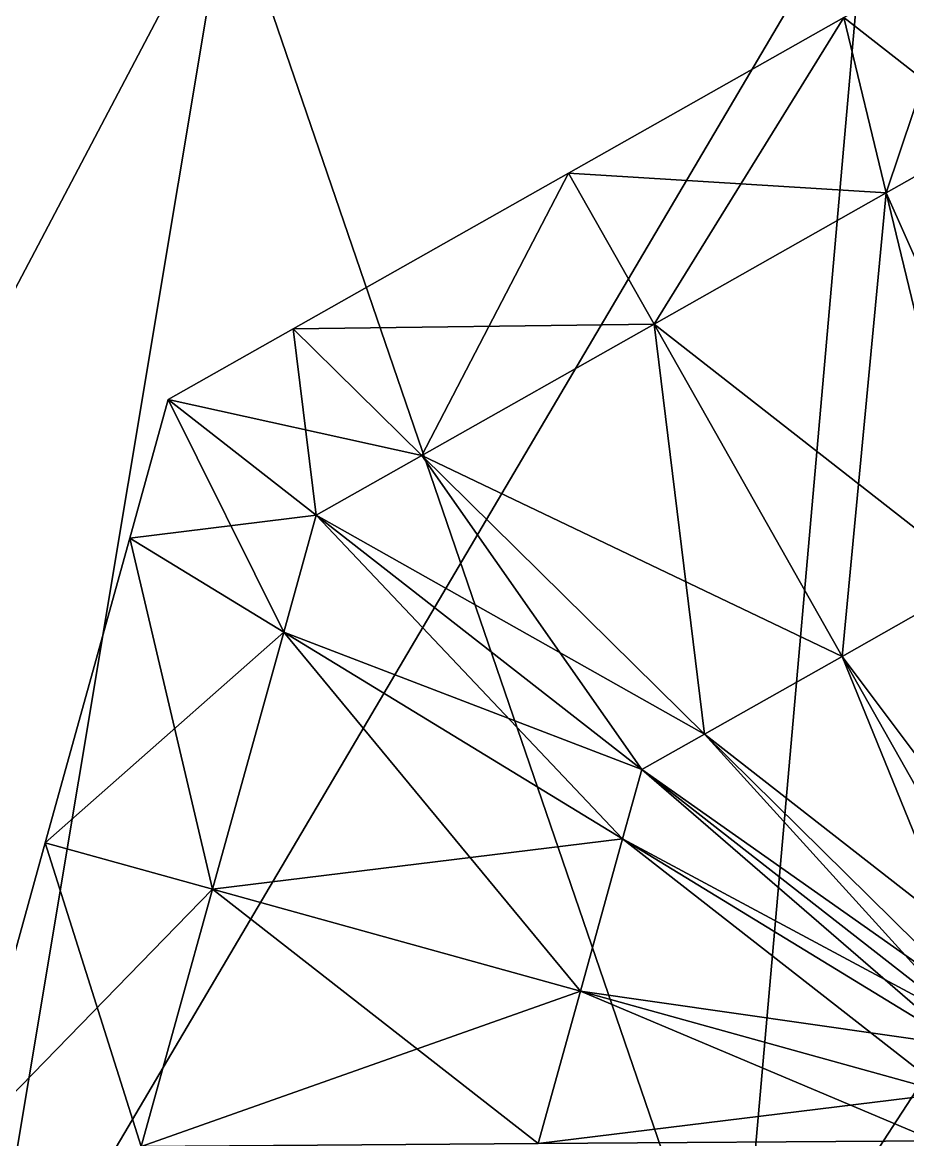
# Model space of a CAD drawing. Header units: metres. Extents: x -1.27 to 1.27, y -2.5 to 2.56.
# Drawn here: x -1.1256 to -1.0221, y 1.4634 to 1.5942 of the extents above; entities that cross this region are included whole.
import ezdxf

# ---------------------------------------------------------------- set-up
doc = ezdxf.new("R2010")
doc.units = ezdxf.units.M

msp = doc.modelspace()

# ---------------------------------------------------------------- linework, layer by layer
at = {"layer": 'Crystal 6'}
for points in [[(-1.02457, 1.57422, 0.48727), (-1.02954, 1.59473, 0.4775), (-1.0149, 1.60302, 0.4775)], [(-1.02954, 1.59473, 0.3525), (-1.01222, 1.58121, 0.34273), (-1.0149, 1.60302, 0.3525)], [(-1.02457, 1.57422, 0.48727), (-1.0149, 1.60302, 0.4775), (-1.01222, 1.58121, 0.48727)], [(-1.05174, 1.55885, 0.48727), (-1.06174, 1.57652, 0.4775), (-1.02954, 1.59473, 0.4775)], [(-1.06174, 1.57652, 0.4775), (-1.02954, 1.59473, 0.45797), (-1.02954, 1.59473, 0.4775)], [(-1.06174, 1.57652, 0.4775), (-1.06174, 1.57652, 0.45797), (-1.02954, 1.59473, 0.45797)], [(-1.06174, 1.57652, 0.45797), (-1.02954, 1.59473, 0.415), (-1.02954, 1.59473, 0.45797)], [(-1.06174, 1.57652, 0.45797), (-1.06174, 1.57652, 0.415), (-1.02954, 1.59473, 0.415)], [(-1.06174, 1.57652, 0.415), (-1.02954, 1.59473, 0.37203), (-1.02954, 1.59473, 0.415)], [(-1.06174, 1.57652, 0.415), (-1.06174, 1.57652, 0.37203), (-1.02954, 1.59473, 0.37203)], [(-1.06174, 1.57652, 0.37203), (-1.02954, 1.59473, 0.3525), (-1.02954, 1.59473, 0.37203)], [(-1.06174, 1.57652, 0.37203), (-1.06174, 1.57652, 0.3525), (-1.02954, 1.59473, 0.3525)], [(-1.06174, 1.57652, 0.3525), (-1.02457, 1.57422, 0.34273), (-1.02954, 1.59473, 0.3525)], [(-1.05174, 1.55885, 0.48727), (-1.02954, 1.59473, 0.4775), (-1.02457, 1.57422, 0.48727)], [(-1.02954, 1.59473, 0.3525), (-1.02457, 1.57422, 0.34273), (-1.01222, 1.58121, 0.34273)], [(-1.01365, 1.52909, 0.50875), (-1.02457, 1.57422, 0.48727), (-1.01222, 1.58121, 0.48727)], [(-1.02457, 1.57422, 0.34273), (-1.00633, 1.53323, 0.32125), (-1.01222, 1.58121, 0.34273)], [(-1.07891, 1.54348, 0.48727), (-1.09394, 1.5583, 0.4775), (-1.06174, 1.57652, 0.4775)], [(-1.09394, 1.5583, 0.4775), (-1.06174, 1.57652, 0.45797), (-1.06174, 1.57652, 0.4775)], [(-1.09394, 1.5583, 0.4775), (-1.09394, 1.5583, 0.45797), (-1.06174, 1.57652, 0.45797)], [(-1.09394, 1.5583, 0.45797), (-1.06174, 1.57652, 0.415), (-1.06174, 1.57652, 0.45797)], [(-1.09394, 1.5583, 0.45797), (-1.09394, 1.5583, 0.415), (-1.06174, 1.57652, 0.415)], [(-1.09394, 1.5583, 0.415), (-1.06174, 1.57652, 0.37203), (-1.06174, 1.57652, 0.415)], [(-1.09394, 1.5583, 0.415), (-1.09394, 1.5583, 0.37203), (-1.06174, 1.57652, 0.37203)], [(-1.09394, 1.5583, 0.37203), (-1.06174, 1.57652, 0.3525), (-1.06174, 1.57652, 0.37203)], [(-1.09394, 1.5583, 0.37203), (-1.09394, 1.5583, 0.3525), (-1.06174, 1.57652, 0.3525)], [(-1.09394, 1.5583, 0.3525), (-1.05174, 1.55885, 0.34273), (-1.06174, 1.57652, 0.3525)], [(-1.07891, 1.54348, 0.48727), (-1.06174, 1.57652, 0.4775), (-1.05174, 1.55885, 0.48727)], [(-1.06174, 1.57652, 0.3525), (-1.05174, 1.55885, 0.34273), (-1.02457, 1.57422, 0.34273)], [(-1.02975, 1.51998, 0.50875), (-1.05174, 1.55885, 0.48727), (-1.02457, 1.57422, 0.48727)], [(-1.05174, 1.55885, 0.34273), (-1.01365, 1.52909, 0.32125), (-1.02457, 1.57422, 0.34273)], [(-1.02975, 1.51998, 0.50875), (-1.02457, 1.57422, 0.48727), (-1.01365, 1.52909, 0.50875)], [(-1.02457, 1.57422, 0.34273), (-1.01365, 1.52909, 0.32125), (-1.00633, 1.53323, 0.32125)], [(-1.09126, 1.53649, 0.48727), (-1.10858, 1.55002, 0.4775), (-1.09394, 1.5583, 0.4775)], [(-1.10858, 1.55002, 0.4775), (-1.09394, 1.5583, 0.45797), (-1.09394, 1.5583, 0.4775)], [(-1.10858, 1.55002, 0.4775), (-1.10858, 1.55002, 0.45797), (-1.09394, 1.5583, 0.45797)], [(-1.10858, 1.55002, 0.45797), (-1.09394, 1.5583, 0.415), (-1.09394, 1.5583, 0.45797)], [(-1.10858, 1.55002, 0.45797), (-1.10858, 1.55002, 0.415), (-1.09394, 1.5583, 0.415)], [(-1.10858, 1.55002, 0.415), (-1.09394, 1.5583, 0.37203), (-1.09394, 1.5583, 0.415)], [(-1.10858, 1.55002, 0.415), (-1.10858, 1.55002, 0.37203), (-1.09394, 1.5583, 0.37203)], [(-1.10858, 1.55002, 0.37203), (-1.09394, 1.5583, 0.3525), (-1.09394, 1.5583, 0.37203)], [(-1.10858, 1.55002, 0.37203), (-1.10858, 1.55002, 0.3525), (-1.09394, 1.5583, 0.3525)], [(-1.10858, 1.55002, 0.3525), (-1.07891, 1.54348, 0.34273), (-1.09394, 1.5583, 0.3525)], [(-1.09394, 1.5583, 0.3525), (-1.07891, 1.54348, 0.34273), (-1.05174, 1.55885, 0.34273)], [(-1.09126, 1.53649, 0.48727), (-1.09394, 1.5583, 0.4775), (-1.07891, 1.54348, 0.48727)], [(-1.04585, 1.51087, 0.50875), (-1.07891, 1.54348, 0.48727), (-1.05174, 1.55885, 0.48727)], [(-1.07891, 1.54348, 0.34273), (-1.02975, 1.51998, 0.32125), (-1.05174, 1.55885, 0.34273)], [(-1.04585, 1.51087, 0.50875), (-1.05174, 1.55885, 0.48727), (-1.02975, 1.51998, 0.50875)], [(-1.05174, 1.55885, 0.34273), (-1.02975, 1.51998, 0.32125), (-1.01365, 1.52909, 0.32125)], [(-1.09506, 1.52282, 0.48727), (-1.11307, 1.53381, 0.4775), (-1.10858, 1.55002, 0.4775)], [(-1.11307, 1.53381, 0.4775), (-1.10858, 1.55002, 0.45797), (-1.10858, 1.55002, 0.4775)], [(-1.11307, 1.53381, 0.4775), (-1.11307, 1.53381, 0.45797), (-1.10858, 1.55002, 0.45797)], [(-1.11307, 1.53381, 0.45797), (-1.10858, 1.55002, 0.415), (-1.10858, 1.55002, 0.45797)], [(-1.11307, 1.53381, 0.45797), (-1.11307, 1.53381, 0.415), (-1.10858, 1.55002, 0.415)], [(-1.11307, 1.53381, 0.415), (-1.10858, 1.55002, 0.37203), (-1.10858, 1.55002, 0.415)], [(-1.11307, 1.53381, 0.415), (-1.11307, 1.53381, 0.37203), (-1.10858, 1.55002, 0.37203)], [(-1.11307, 1.53381, 0.37203), (-1.10858, 1.55002, 0.3525), (-1.10858, 1.55002, 0.37203)], [(-1.11307, 1.53381, 0.37203), (-1.11307, 1.53381, 0.3525), (-1.10858, 1.55002, 0.3525)], [(-1.11307, 1.53381, 0.3525), (-1.09126, 1.53649, 0.34273), (-1.10858, 1.55002, 0.3525)], [(-1.09506, 1.52282, 0.48727), (-1.10858, 1.55002, 0.4775), (-1.09126, 1.53649, 0.48727)], [(-1.10858, 1.55002, 0.3525), (-1.09126, 1.53649, 0.34273), (-1.07891, 1.54348, 0.34273)], [(-1.05317, 1.50673, 0.50875), (-1.09126, 1.53649, 0.48727), (-1.07891, 1.54348, 0.48727)], [(-1.09126, 1.53649, 0.34273), (-1.04585, 1.51087, 0.32125), (-1.07891, 1.54348, 0.34273)], [(-1.05317, 1.50673, 0.50875), (-1.07891, 1.54348, 0.48727), (-1.04585, 1.51087, 0.50875)], [(-1.07891, 1.54348, 0.34273), (-1.04585, 1.51087, 0.32125), (-1.02975, 1.51998, 0.32125)], [(-1.11307, 1.53381, 0.3525), (-1.09506, 1.52282, 0.34273), (-1.09126, 1.53649, 0.34273)], [(-1.05542, 1.49862, 0.50875), (-1.09506, 1.52282, 0.48727), (-1.09126, 1.53649, 0.48727)], [(-1.09506, 1.52282, 0.34273), (-1.05317, 1.50673, 0.32125), (-1.09126, 1.53649, 0.34273)], [(-1.05542, 1.49862, 0.50875), (-1.09126, 1.53649, 0.48727), (-1.05317, 1.50673, 0.50875)], [(-1.09126, 1.53649, 0.34273), (-1.05317, 1.50673, 0.32125), (-1.04585, 1.51087, 0.32125)], [(-1.1034, 1.49273, 0.48727), (-1.12296, 1.49816, 0.4775), (-1.11307, 1.53381, 0.4775)], [(-1.12296, 1.49816, 0.4775), (-1.11307, 1.53381, 0.45797), (-1.11307, 1.53381, 0.4775)], [(-1.12296, 1.49816, 0.4775), (-1.12296, 1.49816, 0.45797), (-1.11307, 1.53381, 0.45797)], [(-1.12296, 1.49816, 0.45797), (-1.11307, 1.53381, 0.415), (-1.11307, 1.53381, 0.45797)], [(-1.12296, 1.49816, 0.45797), (-1.12296, 1.49816, 0.415), (-1.11307, 1.53381, 0.415)], [(-1.12296, 1.49816, 0.415), (-1.11307, 1.53381, 0.37203), (-1.11307, 1.53381, 0.415)], [(-1.12296, 1.49816, 0.415), (-1.12296, 1.49816, 0.37203), (-1.11307, 1.53381, 0.37203)], [(-1.12296, 1.49816, 0.37203), (-1.11307, 1.53381, 0.3525), (-1.11307, 1.53381, 0.37203)], [(-1.12296, 1.49816, 0.37203), (-1.12296, 1.49816, 0.3525), (-1.11307, 1.53381, 0.3525)], [(-1.12296, 1.49816, 0.3525), (-1.09506, 1.52282, 0.34273), (-1.11307, 1.53381, 0.3525)], [(-1.1034, 1.49273, 0.48727), (-1.11307, 1.53381, 0.4775), (-1.09506, 1.52282, 0.48727)], [(-1.00776, 1.48111, 0.53023), (-1.02975, 1.51998, 0.50875), (-1.01365, 1.52909, 0.50875)], [(-1.02975, 1.51998, 0.32125), (-1.00273, 1.48395, 0.29977), (-1.01365, 1.52909, 0.32125)], [(-1.12296, 1.49816, 0.3525), (-1.1034, 1.49273, 0.34273), (-1.09506, 1.52282, 0.34273)], [(-1.06036, 1.4808, 0.50875), (-1.1034, 1.49273, 0.48727), (-1.09506, 1.52282, 0.48727)], [(-1.1034, 1.49273, 0.34273), (-1.05542, 1.49863, 0.32125), (-1.09506, 1.52282, 0.34273)], [(-1.06036, 1.4808, 0.50875), (-1.09506, 1.52282, 0.48727), (-1.05542, 1.49862, 0.50875)], [(-1.09506, 1.52282, 0.34273), (-1.05542, 1.49863, 0.32125), (-1.05317, 1.50673, 0.32125)], [(-1.01279, 1.47826, 0.53023), (-1.04585, 1.51087, 0.50875), (-1.02975, 1.51998, 0.50875)], [(-1.04585, 1.51087, 0.32125), (-1.00776, 1.48111, 0.29977), (-1.02975, 1.51998, 0.32125)], [(-1.01279, 1.47826, 0.53023), (-1.02975, 1.51998, 0.50875), (-1.00776, 1.48111, 0.53023)], [(-1.02975, 1.51998, 0.32125), (-1.00776, 1.48111, 0.29977), (-1.00273, 1.48395, 0.29977)], [(-1.01508, 1.47697, 0.53023), (-1.05317, 1.50673, 0.50875), (-1.04585, 1.51087, 0.50875)], [(-1.05317, 1.50673, 0.32125), (-1.01279, 1.47826, 0.29977), (-1.04585, 1.51087, 0.32125)], [(-1.01508, 1.47697, 0.53023), (-1.04585, 1.51087, 0.50875), (-1.01279, 1.47826, 0.53023)], [(-1.04585, 1.51087, 0.32125), (-1.01279, 1.47826, 0.29977), (-1.00776, 1.48111, 0.29977)], [(-1.01578, 1.47443, 0.53023), (-1.05542, 1.49862, 0.50875), (-1.05317, 1.50673, 0.50875)], [(-1.05542, 1.49863, 0.32125), (-1.01508, 1.47697, 0.29977), (-1.05317, 1.50673, 0.32125)], [(-1.01578, 1.47443, 0.53023), (-1.05317, 1.50673, 0.50875), (-1.01508, 1.47697, 0.53023)], [(-1.05317, 1.50673, 0.32125), (-1.01508, 1.47697, 0.29977), (-1.01279, 1.47826, 0.29977)], [(-1.11174, 1.46265, 0.48727), (-1.13285, 1.46251, 0.4775), (-1.12296, 1.49816, 0.4775)], [(-1.13285, 1.46251, 0.4775), (-1.12296, 1.49816, 0.45797), (-1.12296, 1.49816, 0.4775)], [(-1.13285, 1.46251, 0.4775), (-1.13285, 1.46251, 0.45797), (-1.12296, 1.49816, 0.45797)], [(-1.13285, 1.46251, 0.45797), (-1.12296, 1.49816, 0.415), (-1.12296, 1.49816, 0.45797)], [(-1.13285, 1.46251, 0.45797), (-1.13285, 1.46251, 0.415), (-1.12296, 1.49816, 0.415)], [(-1.13285, 1.46251, 0.415), (-1.12296, 1.49816, 0.37203), (-1.12296, 1.49816, 0.415)], [(-1.13285, 1.46251, 0.415), (-1.13285, 1.46251, 0.37203), (-1.12296, 1.49816, 0.37203)], [(-1.13285, 1.46251, 0.37203), (-1.12296, 1.49816, 0.3525), (-1.12296, 1.49816, 0.37203)], [(-1.13285, 1.46251, 0.37203), (-1.13285, 1.46251, 0.3525), (-1.12296, 1.49816, 0.3525)], [(-1.13285, 1.46251, 0.3525), (-1.1034, 1.49273, 0.34273), (-1.12296, 1.49816, 0.3525)], [(-1.11174, 1.46265, 0.48727), (-1.12296, 1.49816, 0.4775), (-1.1034, 1.49273, 0.48727)], [(-1.1034, 1.49273, 0.34273), (-1.06036, 1.4808, 0.32125), (-1.05542, 1.49863, 0.32125)], [(-1.06036, 1.4808, 0.32125), (-1.01578, 1.47443, 0.29977), (-1.05542, 1.49863, 0.32125)], [(-1.01733, 1.46886, 0.53023), (-1.06036, 1.4808, 0.50875), (-1.05542, 1.49862, 0.50875)], [(-1.05542, 1.49863, 0.32125), (-1.01578, 1.47443, 0.29977), (-1.01508, 1.47697, 0.29977)], [(-1.01733, 1.46886, 0.53023), (-1.05542, 1.49862, 0.50875), (-1.01578, 1.47443, 0.53023)], [(-1.13285, 1.46251, 0.3525), (-1.11174, 1.46265, 0.34273), (-1.1034, 1.49273, 0.34273)], [(-1.06531, 1.46297, 0.50875), (-1.11174, 1.46265, 0.48727), (-1.1034, 1.49273, 0.48727)], [(-1.11174, 1.46265, 0.34273), (-1.06036, 1.4808, 0.32125), (-1.1034, 1.49273, 0.34273)], [(-1.06531, 1.46297, 0.50875), (-1.1034, 1.49273, 0.48727), (-1.06036, 1.4808, 0.50875)], [(-1.11174, 1.46265, 0.34273), (-1.06531, 1.46297, 0.32125), (-1.06036, 1.4808, 0.32125)], [(-1.01887, 1.46329, 0.53023), (-1.06531, 1.46297, 0.50875), (-1.06036, 1.4808, 0.50875)], [(-1.06531, 1.46297, 0.32125), (-1.01733, 1.46886, 0.29977), (-1.06036, 1.4808, 0.32125)], [(-1.01887, 1.46329, 0.53023), (-1.06036, 1.4808, 0.50875), (-1.01733, 1.46886, 0.53023)], [(-1.06036, 1.4808, 0.32125), (-1.01733, 1.46886, 0.29977), (-1.01578, 1.47443, 0.29977)], [(-1.06531, 1.46297, 0.32125), (-1.01887, 1.46329, 0.29977), (-1.01733, 1.46886, 0.29977)]]:
    msp.add_3dface(points, dxfattribs=at)
at = {"layer": 'Side arm thing'}
for points in [[(-1.04214, 1.43681, 0.43989), (-0.9272, 1.6134, 0.38391), (-0.92415, 1.43887, 0.455)], [(-1.04214, 1.43681, 0.43989), (-1.02675, 1.61166, 0.37116), (-0.9272, 1.6134, 0.38391)], [(-0.92415, 1.43887, -0.455), (-0.9272, 1.6134, -0.38391), (-1.02675, 1.61166, -0.37116)], [(-1.1308, 1.43526, 0.33414), (-1.02675, 1.61166, 0.37116), (-1.04214, 1.43681, 0.43989)], [(-1.1308, 1.43526, 0.33414), (-1.10156, 1.61036, 0.28193), (-1.02675, 1.61166, 0.37116)], [(-1.04214, 1.43681, -0.43989), (-1.02675, 1.61166, -0.37116), (-1.10156, 1.61036, -0.28193)], [(-0.92415, 1.43887, -0.455), (-1.02675, 1.61166, -0.37116), (-1.04214, 1.43681, -0.43989)], [(-1.19433, 1.43415, 0.17507), (-1.10156, 1.61036, 0.28193), (-1.1308, 1.43526, 0.33414)], [(-1.19433, 1.43415, 0.17507), (-1.15516, 1.60942, 0.14771), (-1.10156, 1.61036, 0.28193)], [(-1.1308, 1.43526, -0.33414), (-1.10156, 1.61036, -0.28193), (-1.15516, 1.60942, -0.14771)], [(-1.04214, 1.43681, -0.43989), (-1.10156, 1.61036, -0.28193), (-1.1308, 1.43526, -0.33414)]]:
    msp.add_3dface(points, dxfattribs=at)

doc.saveas('drawing.dxf')
